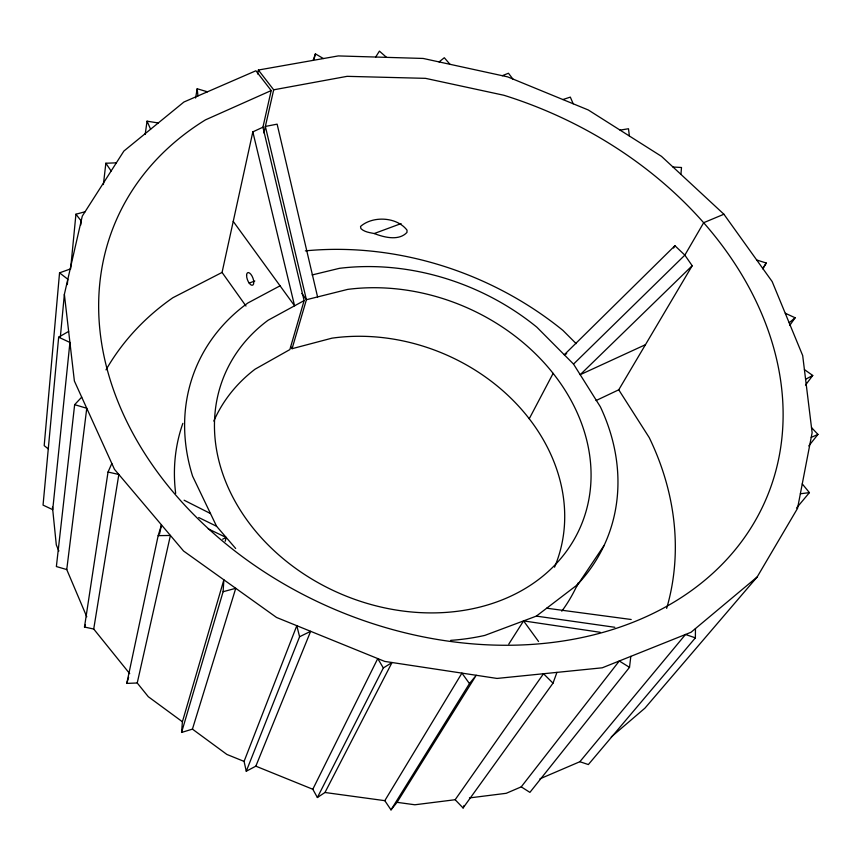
<?xml version="1.0" encoding="UTF-8"?>
<svg xmlns="http://www.w3.org/2000/svg" width="861" height="861" viewBox="0 0 861 861"><rect width="100%" height="100%" fill="white"/><g stroke="black" fill="none" stroke-linecap="round" stroke-linejoin="round"><path stroke-width="1.29" d="M539.901 778.85L579.862 761.716L588.354 764.557L695.376 637.85L695.462 628.573M181.574 732.442L223.107 591.711L223.871 579.819L182.403 721.755L181.574 732.442L192.434 729.127L226.884 754.44L244.072 761.404L246.268 771.23L255.835 766.172L310.649 631.317L299.596 636.742L246.268 771.23M680.922 174.363L681.503 167.497L673.001 167.023L661.463 156.336L588.267 109.971L507.689 76.877L423.16 58.451L338.287 55.922L258.386 70.032L257.547 73.96M70.171 269.041L59.549 272.84L44.191 445.632L48.259 448.893M58.656 337.189L43.05 505.106L52.725 509.658L69.924 342.452L58.656 337.189L68.654 331.388M60.335 337.114L64.371 294.344L82.29 216.1L123.887 151.052L183.92 102.018L255.911 70.763L271.193 90.566L262.928 127.213L304.105 300.607L289.856 349.588L255.071 369.186A185.373 153.29 23 0 0 213.819 421.061M67.319 284.582L67.825 279.244L59.549 272.84M70.602 268.998L75.94 214.217L85.067 211.763M80.773 224.958L81.182 220.965L75.94 214.217M81.709 397.147L74.649 404.659L56.374 566.549L66.749 569.552L86.778 616.788M103.385 184.555L105.86 163.235L116.343 162.847M469.449 797.921L506.225 793.304L521.239 786.857L529.902 792.378L629.509 667.35L630.822 656.373M66.749 569.552L86.757 408.275L74.649 404.659M145.165 134.477L147.059 121.175L158.263 122.972M129.71 673.657L93.72 629.025L84.486 627.045L108.034 472.032L111.822 463.487M93.72 629.025L118.84 474.486L108.034 472.032M195.587 98.014L197.201 88.769L207.458 91.804M182.403 721.755L148.296 696.71L137.233 682.988L126.771 683.408L158.166 535.639L161.481 524.898L159.533 534.035M245.966 306.021L222.063 272.431L252.833 131.862L262.928 127.213M137.233 682.988L170.413 535.467L158.166 535.639M263.886 132.928L273.68 89.813L258.386 70.032M314.104 59.075L315.406 53.866L323.392 58.548M225.184 541.3L226.249 537.512L208.276 528.891M554.559 567.162A185.373 153.29 23 0 0 514.641 401.947A185.373 153.29 23 0 0 331.948 338.169L292.073 348.694L306.408 299.725L265.36 126.438L277.124 124.156L317.58 296.927M126.771 683.408L128.612 677.316M192.434 729.127L235.753 588.311L223.107 591.711M313.135 60.367L315.406 53.866M255.835 766.172L312.801 789.257L317.386 797.512L324.974 792.497L384.802 800.665L391.002 809.878L397.05 802.334L414.884 804.777L455.157 799.718L463.078 807.973L553.01 683.16L556.938 672.387M463.078 807.973L464.014 805.541M244.072 761.404L296.808 625.689L299.596 636.742M84.486 627.045L85.433 624.806M312.801 789.257L377.753 658.579L383.339 667.953L317.386 797.512M324.974 792.497L392.035 662.518L383.339 667.953M529.246 418.758L553.139 373.362M673.614 248.033L674.927 245.719L684.85 255.125L692.19 265.726L618.747 389.807L596.016 400.569M611.256 736.962L644.954 708.129L757.142 576.999L797.544 508.367L812.127 432.696L802.689 355.561L772.156 281.558L762.943 268.707L766.258 263.025L756.701 260L723.907 214.238L673.001 167.023M384.802 800.665L461.937 673.119L469.46 683.591L391.002 809.878M397.05 802.334L476.219 675.282L469.46 683.591M375.676 57.03L379.421 51.122L386.503 57.353M508.797 644.071L523.585 620.899L600.182 632.286M762.598 268.664L766.258 263.025M576.493 586.567L604.131 545.4M455.157 799.718L543.506 673.743L553.01 683.16M789.72 325.458L795.123 317.774L785.329 313.264M805.498 385.093L812.741 375.471L804.411 369.584M521.239 786.857L619.285 660.99L629.509 667.35M808.759 445.923L817.95 434.418L811.503 427.562M579.862 761.716L685.507 634.482L695.376 637.85M796.5 508.065L809.415 492.621L802.258 483.904M674.927 245.719L564.267 354.764L566.689 353.677M450.669 640.358A222.622 180.078 23 0 0 484.84 635.396L536.36 616.11L576.924 585.114A222.622 180.078 23 0 0 600.354 406.779L573.544 364.095L684.85 255.125L703.695 222.698L723.907 214.238M692.19 265.726L580.206 374.696L645.449 344.691M789.225 322.714L795.123 317.774M757.142 576.999L691.06 632.254L602.259 667.802L497.023 678.436L384.716 661.409L276.553 617.466L183.565 551.018L114.481 469.331L74.38 381.014L64.371 294.344M439.088 61.917L444.308 57.73L449.959 64.295M304.105 300.607L268.072 320.26A193.499 156.379 23 0 0 326.437 587.159A193.499 156.379 23 0 0 590.732 484.721A193.499 156.379 23 0 0 347.747 289.382L306.408 299.725L301.824 293.45M280.051 285.82L247.903 302.964A222.622 180.078 23 0 0 192.595 476.176L216.585 526.275L235.666 548.479M805.595 379.281L812.741 375.471M222.063 272.431L172.867 297.734A306.129 254.232 23 0 0 106.011 369.864M222.612 539.19L226.249 537.512M271.193 90.566L205.456 119.873A353.591 270.795 23 0 0 246.72 559.854A353.591 270.795 23 0 0 756.927 517.762A353.591 270.795 23 0 0 503.825 95.248L425.528 78.351L347.101 76.338L273.68 89.813M811.223 437.399L817.95 434.418M502.297 75.693L508.453 73.239L512.876 79.008M374.234 233.535C384.221 237.41 398.804 241.134 406.962 232.438L407.027 230.167C396.889 216.811 372.791 215.584 360.511 226.475L360.92 228.617C364.483 232.029 369.606 232.599 374.234 233.535L401.086 223.591M249.163 283.097L254.802 280.998M562.89 99.553L570.326 97.11L573.2 103.783M312.123 274.95L339.406 268.331A222.622 180.078 23 0 1 536.887 327.212L573.544 364.095M620.049 130.108L628.487 128.752L629.391 136.027M800.364 493.773L809.415 492.621M546.703 608.21L631.199 619.5M536.36 616.11L614.862 627.292M198.687 517.515L216.585 526.275M184.103 500.219L210.482 513.533M576.181 343.647L562.943 330.409A306.129 254.232 23 0 0 305.364 250.863M233.234 221.406L294.58 305.806L252.833 131.862M523.585 620.899L538.545 641.488M756.701 260L762.943 268.707M290.534 346.542L292.073 348.694M105.86 163.235L111.123 171.005M618.747 389.807L649.216 437.571A306.129 254.232 23 0 1 666.662 608.383M147.059 121.175L150.6 129.236M58.882 551.008L56.299 544.927L52.467 507.118M197.201 88.769L197.955 95.926M578.118 582.983A213.259 176.483 23 0 1 561.792 611.192M175.666 493.342A213.259 176.483 23 0 1 182.855 423.354M246.59 275.337A6.737 2.874 69.1 0 0 251.896 285.271A6.737 2.874 69.1 0 0 252.069 276.133A6.737 2.874 69.1 0 0 246.59 275.337"/></g></svg>
